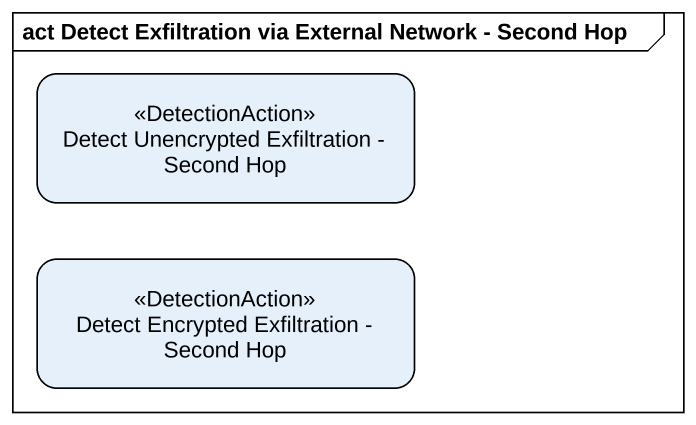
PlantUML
@startuml
mainframe act Detect Exfiltration via External Network - Second Hop
hide empty description
state "Detect Unencrypted Exfiltration - Second Hop" as Detect_Unencrypted <<DetectionAction>>
state "Detect Encrypted Exfiltration - Second Hop" as Detect_Encrypted <<DetectionAction>>
@enduml
